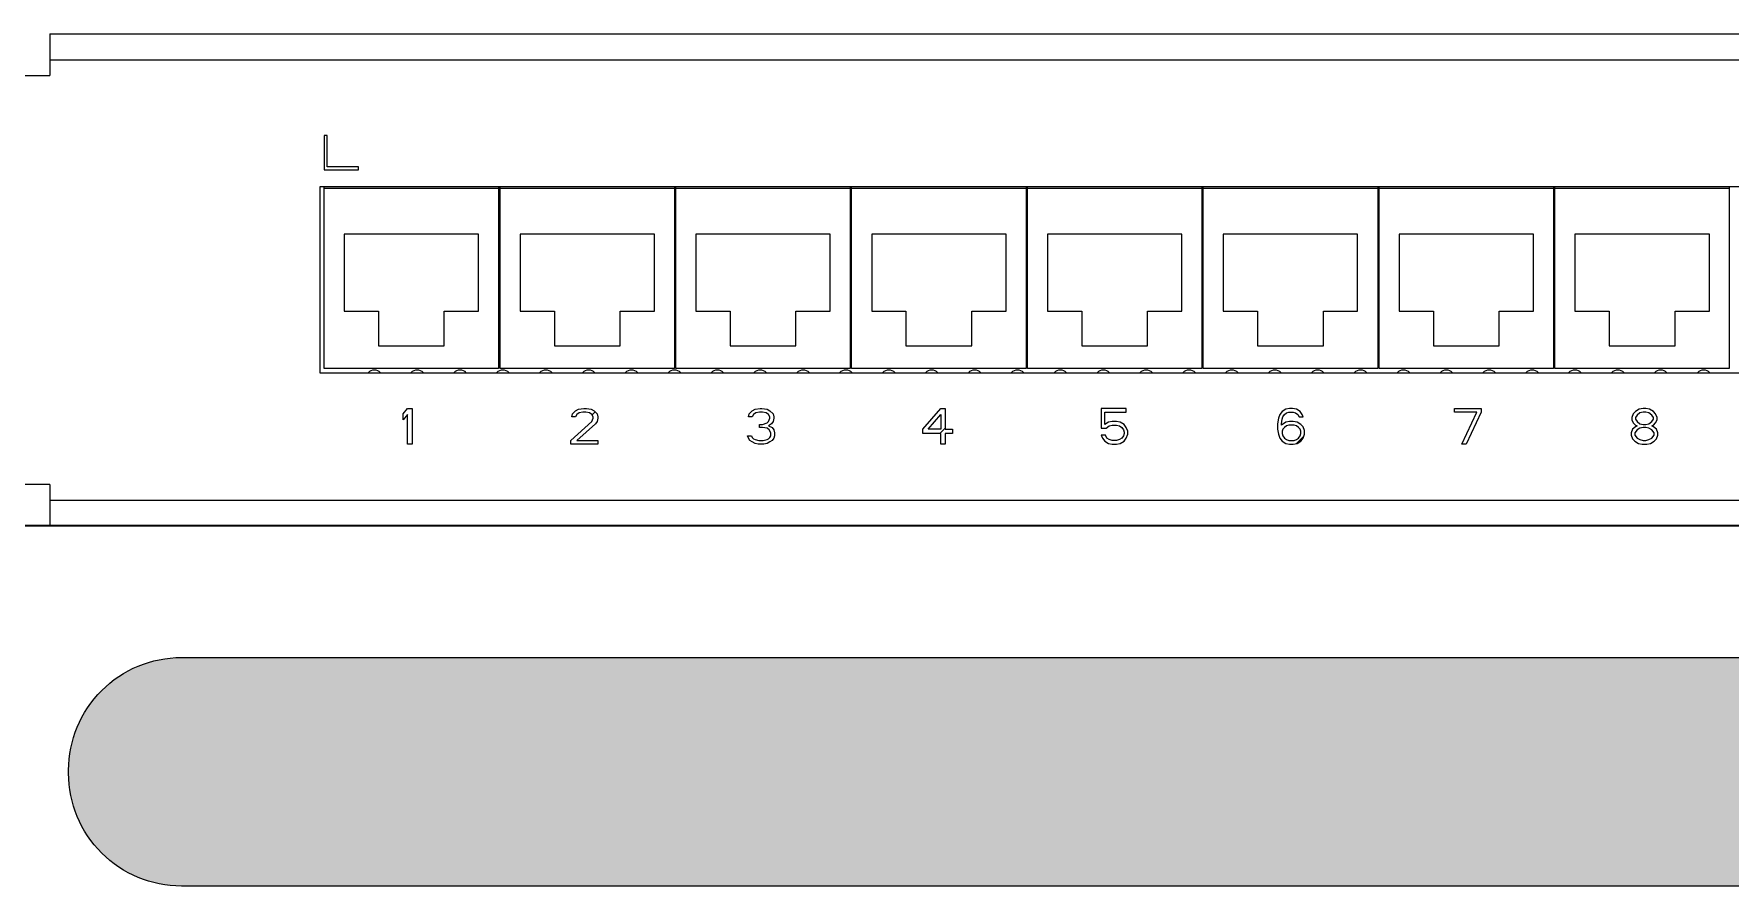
# Model space of a CAD drawing. Header units: millimetres. Extents: x -71336 to -33468, y -26189 to 22712.
# Drawn here: x -34518.6 to -34368.1, y -8364 to -8288.4 of the extents above; entities that cross this region are included whole.
import ezdxf

# ---------------------------------------------------------------- set-up
doc = ezdxf.new("R2010")
doc.units = ezdxf.units.MM
doc.layers.add('SC - Equipment', color=7, linetype='Continuous', lineweight=13)
doc.layers.add('SC - Rack Layout - U-guides and centreline', color=5, linetype='Continuous', lineweight=13, plot=False)

# ---------------------------------------------------------------- blocks, each defined once
blk = doc.blocks.new('*U220')
at = {"layer": 'SC - Rack Layout - U-guides and centreline', "ltscale": 5}
blk.add_lwpolyline([(-300, 0), (300, 0)], dxfattribs=at)
blk = doc.blocks.new('*U221')
at = {"layer": 'SC - Rack Layout - U-guides and centreline', "color": 0, "linetype": 'ByBlock', "lineweight": -2, "transparency": 16777216}
blk.add_blockref('*U220', (0, 1200.15), dxfattribs=at)
blk = doc.blocks.new('1U BRUSH PLATE - RACK LAYOUT')
at = {"ltscale": 5}
h = blk.add_hatch(dxfattribs=at)
h.set_pattern_fill('BRASS', color=256, scale=0.37, angle=90)
h.set_pattern_definition([(90, (-0.3157, 0), (-2.3495, 1e-16), []), (90, (-1.4904, 7e-17), (-2.3495, 1e-16), [1.17475, -0.587375])])
edge = h.paths.add_edge_path()
edge.add_line((-207.76, 32.77), (207.76, 32.77))
edge.add_arc((207.76, 22.77), 10, 0, 90, ccw=False)
edge.add_line((217.76, 22.77), (217.76, 22.5))
edge.add_arc((207.76, 22.5), 10, -90, 0, ccw=False)
edge.add_line((207.76, 12.5), (-207.76, 12.5))
edge.add_arc((-207.76, 22.5), 10, 180, 270, ccw=False)
edge.add_line((-217.76, 22.5), (-217.76, 22.77))
edge.add_arc((-207.76, 22.77), 10, 90, 180, ccw=False)
blk.add_lwpolyline([(-207.76, 32.77), (207.76, 32.77, -0.414214), (217.76, 22.77), (217.76, 22.5, -0.414214), (207.76, 12.5), (-207.76, 12.5, -0.414214), (-217.76, 22.5), (-217.76, 22.77, -0.414214)], format="xyb", close=True, dxfattribs=at)
at = {"layer": 'SC - Equipment'}
blk.add_line((-241.3, 44.5), (241.3, 44.5), dxfattribs=at)
blk = doc.blocks.new('PATCH PANEL - RJ45 24')
at = {"layer": 'SC - Equipment'}
for p, q in [((-219.44, 43.63), (-219.44, 39.96)), ((-219.44, 43.63), (219.44, 43.63)), ((-219.44, 41.35), (219.44, 41.35)), ((-221.97, 39.96), (-219.44, 39.96)), ((-195.08, 34.63), (-195.08, 31.58)), ((-194.83, 34.63), (-195.08, 34.63)), ((-194.83, 31.84), (-194.83, 34.63)), ((-192.04, 31.84), (-194.83, 31.84)), ((-192.04, 31.58), (-192.04, 31.84)), ((-195.08, 31.58), (-192.04, 31.58)), ((-195.46, 30.06), (-195.46, 13.57)), ((-7.48, 30.06), (-195.46, 30.06)), ((-195.08, 13.95), (-195.08, 30.06)), ((-179.61, 29.93), (-195.08, 29.93)), ((-179.61, 30.06), (-179.61, 13.95)), ((-179.48, 13.95), (-179.48, 30.06)), ((-164.01, 29.93), (-179.48, 29.93)), ((-164.01, 30.06), (-164.01, 13.95)), ((-163.88, 13.95), (-163.88, 30.06)), ((-148.41, 29.93), (-163.88, 29.93)), ((-148.41, 30.06), (-148.41, 13.95)), ((-148.28, 13.95), (-148.28, 30.06)), ((-132.8, 29.93), (-148.28, 29.93)), ((-132.8, 30.06), (-132.8, 13.95)), ((-132.68, 13.95), (-132.68, 30.06)), ((-117.2, 29.93), (-132.68, 29.93)), ((-117.2, 30.06), (-117.2, 13.95)), ((-117.08, 13.95), (-117.08, 30.06)), ((-101.6, 29.93), (-117.08, 29.93)), ((-101.6, 30.06), (-101.6, 13.95)), ((-101.47, 13.95), (-101.47, 30.06)), ((-86, 29.93), (-101.47, 29.93)), ((-86, 30.06), (-86, 13.95)), ((-85.87, 13.95), (-85.87, 30.06)), ((-70.4, 29.93), (-85.87, 29.93)), ((-70.4, 30.06), (-70.4, 13.95)), ((-193.31, 25.88), (-193.31, 19.03)), ((-181.38, 25.88), (-193.31, 25.88)), ((-181.38, 19.03), (-181.38, 25.88)), ((-177.71, 25.88), (-177.71, 19.03)), ((-165.78, 25.88), (-177.71, 25.88)), ((-165.78, 19.03), (-165.78, 25.88)), ((-162.1, 25.88), (-162.1, 19.03)), ((-150.18, 25.88), (-162.1, 25.88)), ((-150.18, 19.03), (-150.18, 25.88)), ((-146.5, 25.88), (-146.5, 19.03)), ((-134.58, 25.88), (-146.5, 25.88)), ((-134.58, 19.03), (-134.58, 25.88)), ((-130.9, 25.88), (-130.9, 19.03)), ((-118.98, 25.88), (-130.9, 25.88)), ((-118.98, 19.03), (-118.98, 25.88)), ((-115.3, 25.88), (-115.3, 19.03)), ((-103.38, 25.88), (-115.3, 25.88)), ((-103.38, 19.03), (-103.38, 25.88)), ((-99.7, 25.88), (-99.7, 19.03)), ((-87.77, 25.88), (-99.7, 25.88)), ((-87.77, 19.03), (-87.77, 25.88)), ((-84.1, 25.88), (-84.1, 19.03)), ((-72.17, 25.88), (-84.1, 25.88)), ((-72.17, 19.03), (-72.17, 25.88)), ((-193.31, 19.03), (-190.26, 19.03)), ((-190.26, 19.03), (-190.26, 15.98)), ((-184.43, 15.98), (-184.43, 19.03)), ((-184.43, 19.03), (-181.38, 19.03)), ((-177.71, 19.03), (-174.66, 19.03)), ((-174.66, 19.03), (-174.66, 15.98)), ((-168.83, 15.98), (-168.83, 19.03)), ((-168.83, 19.03), (-165.78, 19.03)), ((-162.1, 19.03), (-159.06, 19.03)), ((-159.06, 19.03), (-159.06, 15.98)), ((-153.23, 15.98), (-153.23, 19.03)), ((-153.23, 19.03), (-150.18, 19.03)), ((-146.5, 19.03), (-143.46, 19.03)), ((-143.46, 19.03), (-143.46, 15.98)), ((-137.62, 15.98), (-137.62, 19.03)), ((-137.62, 19.03), (-134.58, 19.03)), ((-130.9, 19.03), (-127.86, 19.03)), ((-127.86, 19.03), (-127.86, 15.98)), ((-122.02, 15.98), (-122.02, 19.03)), ((-122.02, 19.03), (-118.98, 19.03)), ((-115.3, 19.03), (-112.26, 19.03)), ((-112.26, 19.03), (-112.26, 15.98)), ((-106.42, 15.98), (-106.42, 19.03)), ((-106.42, 19.03), (-103.38, 19.03)), ((-99.7, 19.03), (-96.65, 19.03)), ((-96.65, 19.03), (-96.65, 15.98)), ((-90.82, 15.98), (-90.82, 19.03)), ((-90.82, 19.03), (-87.77, 19.03)), ((-84.1, 19.03), (-81.05, 19.03)), ((-81.05, 19.03), (-81.05, 15.98)), ((-75.22, 15.98), (-75.22, 19.03)), ((-75.22, 19.03), (-72.17, 19.03)), ((-190.26, 15.98), (-184.43, 15.98)), ((-174.66, 15.98), (-168.83, 15.98)), ((-159.06, 15.98), (-153.23, 15.98)), ((-143.46, 15.98), (-137.62, 15.98)), ((-127.86, 15.98), (-122.02, 15.98)), ((-112.26, 15.98), (-106.42, 15.98)), ((-96.65, 15.98), (-90.82, 15.98)), ((-81.05, 15.98), (-75.22, 15.98)), ((-195.46, 13.57), (-7.48, 13.57)), ((-179.61, 13.95), (-195.08, 13.95)), ((-164.01, 13.95), (-179.48, 13.95)), ((-148.41, 13.95), (-163.88, 13.95)), ((-132.8, 13.95), (-148.28, 13.95)), ((-117.2, 13.95), (-132.68, 13.95)), ((-101.6, 13.95), (-117.08, 13.95)), ((-86, 13.95), (-101.47, 13.95)), ((-70.4, 13.95), (-85.87, 13.95)), ((-188.07, 9.94), (-187.68, 10.41)), ((-188.07, 9.4), (-188.07, 9.94)), ((-187.68, 9.87), (-188.07, 9.4)), ((-187.68, 10.41), (-187.28, 10.41)), ((-187.68, 7.24), (-187.68, 9.87)), ((-187.28, 10.41), (-187.28, 7.24)), ((-173.19, 7.58), (-171.34, 9.27)), ((-173.12, 9.67), (-173.05, 9.94)), ((-172.79, 9.67), (-173.12, 9.67)), ((-173.05, 9.94), (-172.79, 10.21)), ((-172.79, 10.21), (-172.53, 10.35)), ((-172.66, 9.87), (-172.79, 9.67)), ((-172.46, 10.01), (-172.66, 9.87)), ((-171.01, 9.06), (-172.66, 7.58)), ((-172.53, 10.35), (-172.06, 10.41)), ((-172.13, 10.08), (-172.46, 10.01)), ((-171.87, 10.08), (-172.13, 10.08)), ((-172.06, 10.41), (-171.8, 10.41)), ((-171.54, 10.01), (-171.87, 10.08)), ((-171.8, 10.41), (-171.4, 10.35)), ((-171.34, 9.87), (-171.54, 10.01)), ((-171.4, 10.35), (-171.14, 10.21)), ((-171.21, 9.67), (-171.34, 9.87)), ((-171.34, 9.27), (-171.21, 9.54)), ((-171.32, 9.85), (-171.05, 10.12)), ((-171.21, 9.54), (-171.21, 9.67)), ((-171.14, 10.21), (-170.87, 9.94)), ((-170.87, 9.27), (-171.01, 9.06)), ((-170.87, 9.94), (-170.81, 9.67)), ((-170.81, 9.54), (-170.87, 9.27)), ((-170.81, 9.67), (-170.81, 9.54)), ((-157.44, 9.67), (-157.38, 9.94)), ((-157.11, 9.67), (-157.44, 9.67)), ((-157.38, 9.94), (-157.11, 10.21)), ((-157.11, 10.21), (-156.85, 10.35)), ((-156.98, 9.87), (-157.11, 9.67)), ((-156.78, 10.01), (-156.98, 9.87)), ((-156.85, 10.35), (-156.39, 10.41)), ((-156.45, 10.08), (-156.78, 10.01)), ((-156.19, 10.08), (-156.45, 10.08)), ((-156.39, 10.41), (-156.25, 10.41)), ((-156.25, 10.41), (-155.79, 10.35)), ((-155.86, 10.01), (-156.19, 10.08)), ((-156.19, 9), (-155.79, 9.13)), ((-155.66, 9.87), (-155.86, 10.01)), ((-155.79, 10.35), (-155.53, 10.21)), ((-155.79, 9.13), (-155.66, 9.27)), ((-155.53, 9.67), (-155.66, 9.87)), ((-155.66, 9.27), (-155.53, 9.54)), ((-155.4, 9.06), (-155.66, 8.86)), ((-155.53, 10.21), (-155.26, 9.94)), ((-155.53, 9.54), (-155.53, 9.67)), ((-155.26, 9.27), (-155.4, 9.06)), ((-155.26, 9.94), (-155.2, 9.67)), ((-155.2, 9.54), (-155.26, 9.27)), ((-155.2, 9.67), (-155.2, 9.54)), ((-141.96, 8.59), (-140.38, 10.41)), ((-141.5, 8.59), (-140.38, 9.87)), ((-140.38, 10.41), (-139.98, 10.41)), ((-140.38, 9.87), (-140.38, 8.59)), ((-139.98, 10.41), (-139.98, 8.59)), ((-126.15, 10.41), (-126.15, 8.66)), ((-123.91, 10.41), (-126.15, 10.41)), ((-125.82, 9), (-125.82, 10.08)), ((-125.82, 10.08), (-123.91, 10.08)), ((-125.49, 9.2), (-125.82, 9)), ((-125.16, 9.27), (-125.49, 9.2)), ((-124.77, 9.27), (-125.16, 9.27)), ((-124.44, 9.2), (-124.77, 9.27)), ((-124.11, 9), (-124.44, 9.2)), ((-123.91, 10.08), (-123.91, 10.41)), ((-110.41, 9.54), (-110.48, 9.06)), ((-110.48, 9.06), (-110.48, 8.59)), ((-110.28, 9.87), (-110.41, 9.54)), ((-110.08, 10.14), (-110.28, 9.87)), ((-110.15, 9.06), (-110.08, 9.47)), ((-109.75, 9.2), (-110.15, 8.93)), ((-110.15, 8.93), (-110.15, 9.06)), ((-109.75, 10.35), (-110.08, 10.14)), ((-110.08, 9.47), (-110.01, 9.67)), ((-110.01, 9.67), (-109.88, 9.87)), ((-109.88, 9.87), (-109.68, 10.01)), ((-109.42, 10.41), (-109.75, 10.35)), ((-109.42, 9.27), (-109.75, 9.2)), ((-109.68, 10.01), (-109.49, 10.08)), ((-109.49, 10.08), (-109.09, 10.08)), ((-109.16, 10.41), (-109.42, 10.41)), ((-109.09, 9.27), (-109.42, 9.27)), ((-108.82, 10.35), (-109.16, 10.41)), ((-109.09, 10.08), (-108.89, 10.01)), ((-108.76, 9.2), (-109.09, 9.27)), ((-108.89, 10.01), (-108.69, 9.87)), ((-108.49, 10.14), (-108.82, 10.35)), ((-108.43, 9), (-108.76, 9.2)), ((-108.69, 9.87), (-108.56, 9.67)), ((-108.56, 9.67), (-108.23, 9.67)), ((-108.3, 9.87), (-108.49, 10.14)), ((-108.23, 9.67), (-108.3, 9.87)), ((-94.8, 10.08), (-94.8, 10.41)), ((-94.8, 10.41), (-92.42, 10.41)), ((-92.82, 10.08), (-94.8, 10.08)), ((-94.14, 7.24), (-92.82, 10.08)), ((-92.42, 10.08), (-93.74, 7.24)), ((-92.42, 10.41), (-92.42, 10.08)), ((-78.92, 9.94), (-79.05, 9.6)), ((-79.05, 9.6), (-79.05, 9.4)), ((-79.05, 9.4), (-78.92, 9.13)), ((-78.72, 10.14), (-78.92, 9.94)), ((-78.92, 9.13), (-78.72, 8.93)), ((-78.39, 10.35), (-78.72, 10.14)), ((-78.59, 9.81), (-78.72, 9.6)), ((-78.72, 9.6), (-78.72, 9.47)), ((-78.72, 9.47), (-78.59, 9.27)), ((-78.33, 10.01), (-78.59, 9.81)), ((-78.59, 9.27), (-78.33, 9.06)), ((-78.06, 10.41), (-78.39, 10.35)), ((-78.06, 10.08), (-78.33, 10.01)), ((-78.33, 9.06), (-78.06, 9)), ((-77.8, 10.41), (-78.06, 10.41)), ((-77.8, 10.08), (-78.06, 10.08)), ((-77.47, 10.35), (-77.8, 10.41)), ((-77.54, 10.01), (-77.8, 10.08)), ((-77.8, 9), (-77.54, 9.06)), ((-77.27, 9.81), (-77.54, 10.01)), ((-77.54, 9.06), (-77.27, 9.27)), ((-77.14, 10.14), (-77.47, 10.35)), ((-77.14, 9.6), (-77.27, 9.81)), ((-77.27, 9.27), (-77.14, 9.47)), ((-76.94, 9.94), (-77.14, 10.14)), ((-77.14, 9.47), (-77.14, 9.6)), ((-77.14, 8.93), (-76.94, 9.13)), ((-76.81, 9.6), (-76.94, 9.94)), ((-76.94, 9.13), (-76.81, 9.4)), ((-76.81, 9.4), (-76.81, 9.6)), ((-173.19, 7.24), (-173.19, 7.58)), ((-172.66, 7.58), (-170.81, 7.58)), ((-170.81, 7.58), (-170.81, 7.24)), ((-157.44, 7.78), (-157.51, 7.98)), ((-157.51, 7.98), (-157.18, 7.98)), ((-157.31, 7.58), (-157.44, 7.78)), ((-157.11, 7.45), (-157.31, 7.58)), ((-157.18, 7.98), (-157.11, 7.85)), ((-157.11, 7.85), (-156.98, 7.71)), ((-156.98, 7.71), (-156.85, 7.65)), ((-156.85, 7.65), (-156.52, 7.58)), ((-156.52, 7.58), (-156.12, 7.58)), ((-156.45, 8.73), (-156.45, 9)), ((-156.45, 9), (-156.19, 9)), ((-156.19, 8.73), (-156.45, 8.73)), ((-155.79, 8.66), (-156.19, 8.73)), ((-156.12, 7.58), (-155.79, 7.65)), ((-155.59, 8.52), (-155.79, 8.66)), ((-155.79, 7.65), (-155.66, 7.71)), ((-155.66, 8.86), (-155.33, 8.73)), ((-155.66, 7.71), (-155.53, 7.85)), ((-155.46, 8.25), (-155.59, 8.52)), ((-155.53, 7.85), (-155.46, 7.98)), ((-155.33, 7.58), (-155.53, 7.45)), ((-155.46, 7.98), (-155.46, 8.25)), ((-155.33, 8.73), (-155.2, 8.52)), ((-155.2, 7.78), (-155.33, 7.58)), ((-155.2, 8.52), (-155.13, 8.25)), ((-155.13, 7.98), (-155.2, 7.78)), ((-155.13, 8.25), (-155.13, 7.98)), ((-141.96, 8.19), (-141.96, 8.59)), ((-140.38, 8.19), (-141.96, 8.19)), ((-140.38, 8.59), (-141.5, 8.59)), ((-140.46, 8.19), (-139.98, 8.66)), ((-140.38, 7.24), (-140.38, 8.19)), ((-139.98, 8.59), (-139.32, 8.59)), ((-139.98, 8.19), (-139.98, 7.24)), ((-139.32, 8.19), (-139.98, 8.19)), ((-139.32, 8.59), (-139.32, 8.19)), ((-126.15, 8.66), (-125.69, 8.66)), ((-126.15, 8.05), (-126.02, 7.78)), ((-125.76, 8.05), (-126.15, 8.05)), ((-126.02, 7.78), (-125.82, 7.51)), ((-125.63, 7.78), (-125.76, 8.05)), ((-125.69, 8.66), (-125.43, 8.86)), ((-125.43, 7.65), (-125.63, 7.78)), ((-125.43, 8.86), (-125.16, 8.93)), ((-125.16, 7.58), (-125.43, 7.65)), ((-125.16, 8.93), (-124.77, 8.93)), ((-124.77, 7.58), (-125.16, 7.58)), ((-124.77, 8.93), (-124.5, 8.86)), ((-124.5, 7.65), (-124.77, 7.58)), ((-124.5, 8.86), (-124.3, 8.73)), ((-124.3, 7.78), (-124.5, 7.65)), ((-124.3, 8.73), (-124.17, 8.52)), ((-124.17, 7.98), (-124.3, 7.78)), ((-124.17, 8.52), (-124.11, 8.32)), ((-124.11, 8.19), (-124.17, 7.98)), ((-123.91, 8.73), (-124.11, 9)), ((-124.11, 8.32), (-124.11, 8.19)), ((-124.11, 7.51), (-123.91, 7.78)), ((-123.78, 8.39), (-123.91, 8.73)), ((-123.91, 7.78), (-123.78, 8.12)), ((-123.78, 8.12), (-123.78, 8.39)), ((-110.48, 8.59), (-110.41, 8.12)), ((-110.41, 8.12), (-110.28, 7.78)), ((-110.28, 7.78), (-110.08, 7.51)), ((-110.01, 8.59), (-110.08, 8.39)), ((-110.08, 8.39), (-110.08, 8.19)), ((-110.08, 8.19), (-110.01, 7.98)), ((-109.88, 8.73), (-110.01, 8.59)), ((-110.01, 7.98), (-109.88, 7.78)), ((-109.68, 8.86), (-109.88, 8.73)), ((-109.88, 7.78), (-109.68, 7.65)), ((-109.49, 8.93), (-109.68, 8.86)), ((-109.68, 7.65), (-109.49, 7.58)), ((-109.02, 8.93), (-109.49, 8.93)), ((-109.49, 7.58), (-109.02, 7.58)), ((-108.82, 8.86), (-109.02, 8.93)), ((-109.02, 7.58), (-108.82, 7.65)), ((-108.63, 8.73), (-108.82, 8.86)), ((-108.82, 7.3), (-108.16, 7.96)), ((-108.82, 7.65), (-108.63, 7.78)), ((-108.49, 8.59), (-108.63, 8.73)), ((-108.63, 7.78), (-108.49, 7.98)), ((-108.43, 8.39), (-108.49, 8.59)), ((-108.49, 7.98), (-108.43, 8.19)), ((-108.23, 8.79), (-108.43, 9)), ((-108.43, 8.19), (-108.43, 8.39)), ((-108.43, 7.51), (-108.23, 7.78)), ((-108.1, 8.46), (-108.23, 8.79)), ((-108.23, 7.78), (-108.1, 8.12)), ((-108.1, 8.12), (-108.1, 8.46)), ((-78.99, 8.59), (-79.12, 8.25)), ((-79.12, 8.25), (-79.12, 8.05)), ((-79.12, 8.05), (-78.99, 7.71)), ((-78.72, 8.79), (-78.99, 8.59)), ((-78.99, 7.71), (-78.79, 7.51)), ((-78.59, 8.52), (-78.79, 8.25)), ((-78.79, 8.25), (-78.79, 8.05)), ((-78.79, 8.05), (-78.59, 7.78)), ((-78.72, 8.93), (-78.59, 8.86)), ((-78.59, 8.86), (-78.72, 8.79)), ((-78.33, 8.66), (-78.59, 8.52)), ((-78.59, 7.78), (-78.33, 7.65)), ((-78.06, 8.73), (-78.33, 8.66)), ((-78.33, 7.65), (-78.06, 7.58)), ((-78.06, 9), (-77.8, 9)), ((-77.8, 8.73), (-78.06, 8.73)), ((-78.06, 7.58), (-77.8, 7.58)), ((-77.54, 8.66), (-77.8, 8.73)), ((-77.8, 7.58), (-77.54, 7.65)), ((-77.27, 8.52), (-77.54, 8.66)), ((-77.54, 7.65), (-77.27, 7.78)), ((-77.27, 8.86), (-77.14, 8.93)), ((-77.14, 8.79), (-77.27, 8.86)), ((-77.07, 8.25), (-77.27, 8.52)), ((-77.27, 7.78), (-77.07, 8.05)), ((-76.87, 8.59), (-77.14, 8.79)), ((-77.07, 8.05), (-77.07, 8.25)), ((-77.07, 7.51), (-76.87, 7.71)), ((-76.74, 8.25), (-76.87, 8.59)), ((-76.87, 7.71), (-76.74, 8.05)), ((-76.74, 8.05), (-76.74, 8.25)), ((-187.28, 7.24), (-187.68, 7.24)), ((-170.81, 7.24), (-173.19, 7.24)), ((-156.85, 7.31), (-157.11, 7.45)), ((-156.58, 7.24), (-156.85, 7.31)), ((-156.06, 7.24), (-156.58, 7.24)), ((-155.79, 7.31), (-156.06, 7.24)), ((-155.53, 7.45), (-155.79, 7.31)), ((-139.98, 7.24), (-140.38, 7.24)), ((-125.82, 7.51), (-125.49, 7.31)), ((-125.49, 7.31), (-125.16, 7.24)), ((-125.16, 7.24), (-124.77, 7.24)), ((-124.77, 7.24), (-124.44, 7.31)), ((-124.44, 7.31), (-124.11, 7.51)), ((-110.08, 7.51), (-109.75, 7.31)), ((-109.75, 7.31), (-109.42, 7.24)), ((-109.42, 7.24), (-109.09, 7.24)), ((-109.09, 7.24), (-108.76, 7.31)), ((-108.76, 7.31), (-108.43, 7.51)), ((-93.74, 7.24), (-94.14, 7.24)), ((-78.79, 7.51), (-78.46, 7.31)), ((-78.46, 7.31), (-78.13, 7.24)), ((-78.13, 7.24), (-77.73, 7.24)), ((-77.73, 7.24), (-77.4, 7.31)), ((-77.4, 7.31), (-77.07, 7.51)), ((-219.44, 3.68), (-221.97, 3.68)), ((-219.44, 3.68), (-219.44, 0)), ((-219.44, 2.28), (219.44, 2.28)), ((-219.44, 0), (219.44, 0))]:
    blk.add_line(p, q, dxfattribs=at)
for centre in [(-190.64, 13.06), (-186.84, 13.06), (-183.03, 13.06), (-179.23, 13.06), (-175.42, 13.06), (-171.62, 13.06), (-167.81, 13.06), (-164.01, 13.06), (-160.2, 13.06), (-156.4, 13.06), (-152.59, 13.06), (-148.79, 13.06), (-144.98, 13.06), (-141.18, 13.06), (-137.37, 13.06), (-133.56, 13.06), (-129.76, 13.06), (-125.95, 13.06), (-122.15, 13.06), (-118.34, 13.06), (-114.54, 13.06), (-110.73, 13.06), (-106.93, 13.06), (-103.12, 13.06), (-99.32, 13.06), (-95.51, 13.06), (-91.71, 13.06), (-87.9, 13.06), (-84.1, 13.06), (-80.29, 13.06), (-76.49, 13.06), (-72.68, 13.06)]:
    blk.add_arc(centre, 0.761, 42.9176, 137.0824, dxfattribs=at)

msp = doc.modelspace()

# ---------------------------------------------------------------- block references
at = {"layer": 'SC - Equipment', "ltscale": 5}
msp.add_blockref('1U BRUSH PLATE - RACK LAYOUT', (-34297.756, -8376.478), dxfattribs=at)
at = {"layer": 'SC - Rack Layout - U-guides and centreline'}
msp.add_blockref('*U221', (-34297.756, -9532.178), dxfattribs=at)

# ---------------------------------------------------------------- next in the draw order: block references
at = {"layer": 'SC - Equipment', "color": 1}
msp.add_blockref('PATCH PANEL - RJ45 24', (-34297.756, -8332.028), dxfattribs=at)

doc.saveas('drawing.dxf')
